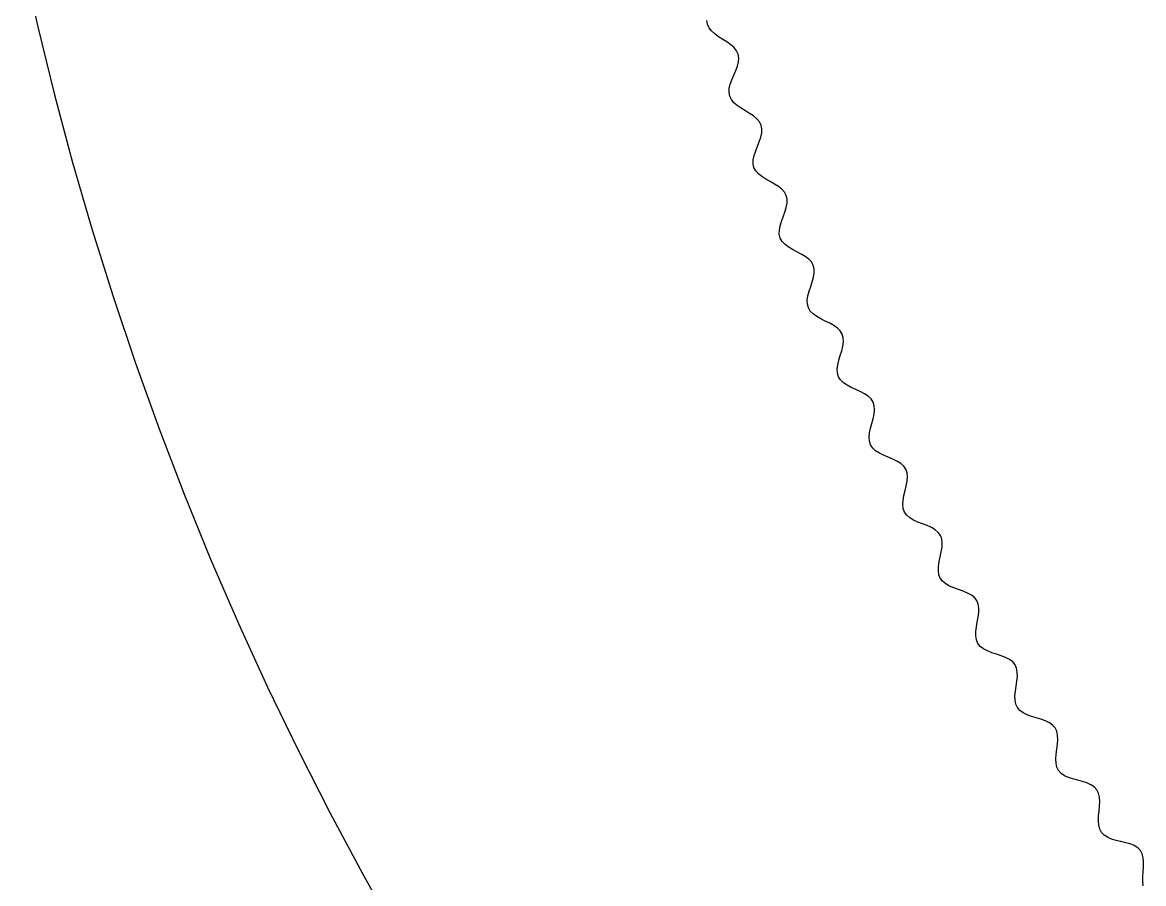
# Model space of a CAD drawing. Header units: metres. Extents: x -102 to 102, y -102 to 102.
# Drawn here: x -99.28 to -65.25, y -49.18 to -23.04 of the extents above; entities that cross this region are included whole.
import ezdxf

# ---------------------------------------------------------------- set-up
doc = ezdxf.new("R2010")
doc.units = ezdxf.units.M

msp = doc.modelspace()

# ---------------------------------------------------------------- linework, layer by layer
for p, q in [((-99.282, -21.103), (-98.8183, -23.1776)), ((-78.4863, -23.0998), (-78.5036, -22.9858)), ((-78.4391, -23.205), (-78.4863, -23.0998)), ((-98.8183, -23.1776), (-98.3112, -25.242)), ((-78.3638, -23.3017), (-78.4391, -23.205)), ((-78.2644, -23.3911), (-78.3638, -23.3017)), ((-78.1476, -23.4751), (-78.2644, -23.3911)), ((-78.0215, -23.5561), (-78.1476, -23.4751)), ((-77.8954, -23.6367), (-78.0215, -23.5561)), ((-77.7784, -23.7199), (-77.8954, -23.6367)), ((-77.6785, -23.808), (-77.7784, -23.7199)), ((-77.6024, -23.9033), (-77.6785, -23.808)), ((-77.5543, -24.007), (-77.6024, -23.9033)), ((-77.5354, -24.1199), (-77.5543, -24.007)), ((-77.5443, -24.2415), (-77.5354, -24.1199)), ((-77.6265, -24.5053), (-77.5769, -24.3706)), ((-77.5769, -24.3706), (-77.5443, -24.2415)), ((-77.7922, -24.9165), (-77.7433, -24.7811)), ((-77.7433, -24.7811), (-77.685, -24.6431)), ((-77.685, -24.6431), (-77.6265, -24.5053)), ((-77.8312, -25.1688), (-77.8237, -25.0464)), ((-77.8107, -25.2822), (-77.8312, -25.1688)), ((-77.8237, -25.0464), (-77.7922, -24.9165)), ((-98.3112, -25.242), (-97.761, -27.2953)), ((-77.7607, -25.386), (-77.8107, -25.2822)), ((-77.6826, -25.4807), (-77.7607, -25.386)), ((-77.5808, -25.5673), (-77.6826, -25.4807)), ((-77.4616, -25.648), (-77.5808, -25.5673)), ((-77.3334, -25.7254), (-77.4616, -25.648)), ((-77.2051, -25.8025), (-77.3334, -25.7254)), ((-77.0857, -25.8823), (-77.2051, -25.8025)), ((-76.9835, -25.9676), (-77.0857, -25.8823)), ((-76.9048, -26.0607), (-76.9835, -25.9676)), ((-76.8537, -26.1631), (-76.9048, -26.0607)), ((-76.8317, -26.2754), (-76.8537, -26.1631)), ((-76.912, -26.6633), (-76.8662, -26.5272)), ((-76.8662, -26.5272), (-76.8372, -26.3972)), ((-76.8372, -26.3972), (-76.8317, -26.2754)), ((-77.021, -26.9422), (-76.9667, -26.8026)), ((-76.9667, -26.8026), (-76.912, -26.6633)), ((-77.0981, -27.3322), (-77.094, -27.2096)), ((-77.094, -27.2096), (-77.0662, -27.0788)), ((-77.0662, -27.0788), (-77.021, -26.9422)), ((-97.761, -27.2953), (-97.1679, -29.3367)), ((-77.0744, -27.445), (-77.0981, -27.3322)), ((-77.0215, -27.5474), (-77.0744, -27.445)), ((-76.9409, -27.6398), (-77.0215, -27.5474)), ((-76.8366, -27.7235), (-76.9409, -27.6398)), ((-76.7153, -27.8008), (-76.8366, -27.7235)), ((-76.5849, -27.8746), (-76.7153, -27.8008)), ((-76.4545, -27.9481), (-76.5849, -27.8746)), ((-76.333, -28.0246), (-76.4545, -27.9481)), ((-76.2284, -28.107), (-76.333, -28.0246)), ((-76.1471, -28.1979), (-76.2284, -28.107)), ((-76.0932, -28.2988), (-76.1471, -28.1979)), ((-76.0955, -28.6631), (-76.0702, -28.5323)), ((-76.0681, -28.4104), (-76.0932, -28.2988)), ((-76.0702, -28.5323), (-76.0681, -28.4104)), ((-76.1883, -28.9412), (-76.1376, -28.8004)), ((-76.1376, -28.8004), (-76.0955, -28.6631)), ((-76.3042, -29.3516), (-76.2801, -29.2201)), ((-76.2801, -29.2201), (-76.2388, -29.0823)), ((-76.2388, -29.0823), (-76.1883, -28.9412)), ((-97.1679, -29.3367), (-96.5322, -31.3652)), ((-76.3049, -29.4742), (-76.3042, -29.3516)), ((-76.2781, -29.5863), (-76.3049, -29.4742)), ((-76.2223, -29.6872), (-76.2781, -29.5863)), ((-76.1391, -29.7773), (-76.2223, -29.6872)), ((-76.0326, -29.8581), (-76.1391, -29.7773)), ((-75.9091, -29.932), (-76.0326, -29.8581)), ((-75.7768, -30.0021), (-75.9091, -29.932)), ((-75.6444, -30.072), (-75.7768, -30.0021)), ((-75.5207, -30.145), (-75.6444, -30.072)), ((-75.4139, -30.2245), (-75.5207, -30.145)), ((-75.3301, -30.313), (-75.4139, -30.2245)), ((-75.2734, -30.4124), (-75.3301, -30.313)), ((-75.2452, -30.5233), (-75.2734, -30.4124)), ((-75.2439, -30.6452), (-75.2452, -30.5233)), ((-75.3505, -31.0572), (-75.3037, -30.915)), ((-75.3037, -30.915), (-75.2655, -30.7766)), ((-75.2655, -30.7766), (-75.2439, -30.6452)), ((-75.4345, -31.3386), (-75.397, -31.1996)), ((-75.397, -31.1996), (-75.3505, -31.0572)), ((-96.5322, -31.3652), (-95.8542, -33.38)), ((-75.4549, -31.4707), (-75.4345, -31.3386)), ((-75.4522, -31.5933), (-75.4549, -31.4707)), ((-75.4222, -31.7046), (-75.4522, -31.5933)), ((-75.3637, -31.8039), (-75.4222, -31.7046)), ((-75.278, -31.8916), (-75.3637, -31.8039)), ((-75.1693, -31.9694), (-75.278, -31.8916)), ((-75.0438, -32.0399), (-75.1693, -31.9694)), ((-74.9095, -32.1063), (-75.0438, -32.0399)), ((-74.7752, -32.1723), (-74.9095, -32.1063)), ((-74.6496, -32.2419), (-74.7752, -32.1723)), ((-74.5406, -32.3184), (-74.6496, -32.2419)), ((-74.4543, -32.4046), (-74.5406, -32.3184)), ((-74.3949, -32.5023), (-74.4543, -32.4046)), ((-74.3636, -32.6124), (-74.3949, -32.5023)), ((-74.3589, -32.7342), (-74.3636, -32.6124)), ((-74.4539, -33.149), (-74.4112, -33.0056)), ((-74.4112, -33.0056), (-74.3769, -32.8661)), ((-74.3769, -32.8661), (-74.3589, -32.7342)), ((-74.53, -33.4326), (-74.4965, -33.2927)), ((-74.4965, -33.2927), (-74.4539, -33.149)), ((-95.8542, -33.38), (-95.1341, -35.3801)), ((-74.5468, -33.5652), (-74.53, -33.4326)), ((-74.5406, -33.6877), (-74.5468, -33.5652)), ((-74.5076, -33.7981), (-74.5406, -33.6877)), ((-74.4463, -33.8957), (-74.5076, -33.7981)), ((-74.3582, -33.9811), (-74.4463, -33.8957)), ((-74.2473, -34.0558), (-74.3582, -33.9811)), ((-74.1199, -34.1227), (-74.2473, -34.0558)), ((-73.9839, -34.1853), (-74.1199, -34.1227)), ((-73.8477, -34.2477), (-73.9839, -34.1853)), ((-73.7202, -34.3137), (-73.8477, -34.2477)), ((-73.6091, -34.3871), (-73.7202, -34.3137)), ((-73.5205, -34.4708), (-73.6091, -34.3871)), ((-73.4584, -34.5669), (-73.5205, -34.4708)), ((-73.424, -34.676), (-73.4584, -34.5669)), ((-73.4159, -34.7977), (-73.424, -34.676)), ((-73.4606, -35.0704), (-73.4302, -34.9301)), ((-73.4302, -34.9301), (-73.4159, -34.7977)), ((-95.1341, -35.3801), (-94.3723, -37.3646)), ((-73.5675, -35.5006), (-73.5378, -35.3598)), ((-73.5378, -35.3598), (-73.4993, -35.215)), ((-73.4993, -35.215), (-73.4606, -35.0704)), ((-73.5806, -35.6336), (-73.5675, -35.5006)), ((-73.571, -35.7559), (-73.5806, -35.6336)), ((-73.5348, -35.8653), (-73.571, -35.7559)), ((-73.4708, -35.9612), (-73.5348, -35.8653)), ((-73.3804, -36.044), (-73.4708, -35.9612)), ((-73.2675, -36.1156), (-73.3804, -36.044)), ((-73.1383, -36.179), (-73.2675, -36.1156)), ((-73.0005, -36.2378), (-73.1383, -36.179)), ((-72.8627, -36.2962), (-73.0005, -36.2378)), ((-72.7334, -36.3587), (-72.8627, -36.2962)), ((-72.6203, -36.429), (-72.7334, -36.3587)), ((-72.5294, -36.5102), (-72.6203, -36.429)), ((-72.4646, -36.6045), (-72.5294, -36.5102)), ((-72.4271, -36.7126), (-72.4646, -36.6045)), ((-72.4157, -36.834), (-72.4271, -36.7126)), ((-72.4527, -37.1078), (-72.4263, -36.9667)), ((-72.4263, -36.9667), (-72.4157, -36.834)), ((-94.3723, -37.3646), (-93.5691, -39.3328)), ((-72.5475, -37.5408), (-72.5219, -37.3993)), ((-72.5219, -37.3993), (-72.4874, -37.2535)), ((-72.4874, -37.2535), (-72.4527, -37.1078)), ((-72.5569, -37.6742), (-72.5475, -37.5408)), ((-72.5439, -37.7962), (-72.5569, -37.6742)), ((-72.5047, -37.9046), (-72.5439, -37.7962)), ((-72.4381, -37.9986), (-72.5047, -37.9046)), ((-72.3454, -38.0789), (-72.4381, -37.9986)), ((-72.2305, -38.1473), (-72.3454, -38.0789)), ((-72.0996, -38.207), (-72.2305, -38.1473)), ((-71.9602, -38.2619), (-72.0996, -38.207)), ((-71.8208, -38.3165), (-71.9602, -38.2619)), ((-71.6898, -38.3754), (-71.8208, -38.3165)), ((-71.5748, -38.4424), (-71.6898, -38.3754)), ((-71.4817, -38.5211), (-71.5748, -38.4424)), ((-71.4143, -38.6135), (-71.4817, -38.5211)), ((-71.3738, -38.7206), (-71.4143, -38.6135)), ((-71.359, -38.8416), (-71.3738, -38.7206)), ((-71.419, -39.2629), (-71.3884, -39.1164)), ((-71.3884, -39.1164), (-71.3658, -38.9746)), ((-71.3658, -38.9746), (-71.359, -38.8416)), ((-93.5691, -39.3328), (-92.7249, -41.2838)), ((-71.4711, -39.5518), (-71.4493, -39.4096)), ((-71.4493, -39.4096), (-71.419, -39.2629)), ((-71.4767, -39.6854), (-71.4711, -39.5518)), ((-71.4603, -39.807), (-71.4767, -39.6854)), ((-71.4181, -39.9142), (-71.4603, -39.807)), ((-71.3489, -40.0064), (-71.4181, -39.9142)), ((-71.2539, -40.084), (-71.3489, -40.0064)), ((-71.1372, -40.1492), (-71.2539, -40.084)), ((-71.0047, -40.2052), (-71.1372, -40.1492)), ((-70.8638, -40.2563), (-71.0047, -40.2052)), ((-70.723, -40.307), (-70.8638, -40.2563)), ((-70.5904, -40.3621), (-70.723, -40.307)), ((-70.4735, -40.4259), (-70.5904, -40.3621)), ((-70.3782, -40.502), (-70.4735, -40.4259)), ((-70.3083, -40.5925), (-70.3782, -40.502)), ((-70.2649, -40.6983), (-70.3083, -40.5925)), ((-70.2467, -40.8189), (-70.2649, -40.6983)), ((-70.2498, -40.952), (-70.2467, -40.8189)), ((-70.2949, -41.2417), (-70.2683, -41.0944)), ((-70.2683, -41.0944), (-70.2498, -40.952)), ((-92.7249, -41.2838), (-91.8399, -43.2166)), ((-70.3389, -41.532), (-70.3211, -41.3892)), ((-70.3211, -41.3892), (-70.2949, -41.2417)), ((-70.3407, -41.6657), (-70.3389, -41.532)), ((-70.321, -41.7867), (-70.3407, -41.6657)), ((-70.2758, -41.8928), (-70.321, -41.7867)), ((-70.204, -41.983), (-70.2758, -41.8928)), ((-70.1069, -42.0579), (-70.204, -41.983)), ((-69.9884, -42.1198), (-70.1069, -42.0579)), ((-69.8544, -42.1721), (-69.9884, -42.1198)), ((-69.7122, -42.2192), (-69.8544, -42.1721)), ((-69.57, -42.2659), (-69.7122, -42.2192)), ((-69.4359, -42.3174), (-69.57, -42.2659)), ((-69.3173, -42.3779), (-69.4359, -42.3174)), ((-69.2199, -42.4513), (-69.3173, -42.3779)), ((-69.1474, -42.5398), (-69.2199, -42.4513)), ((-69.1011, -42.6444), (-69.1474, -42.5398)), ((-69.0795, -42.7644), (-69.1011, -42.6444)), ((-69.0789, -42.8976), (-69.0795, -42.7644)), ((-91.8399, -43.2166), (-90.9147, -45.1305)), ((-69.138, -43.3366), (-69.1159, -43.1884)), ((-69.1159, -43.1884), (-69.0935, -43.0404)), ((-69.0935, -43.0404), (-69.0789, -42.8976)), ((-69.1518, -43.4798), (-69.138, -43.3366)), ((-69.1499, -43.6135), (-69.1518, -43.4798)), ((-69.1268, -43.7339), (-69.1499, -43.6135)), ((-69.0787, -43.8387), (-69.1268, -43.7339)), ((-69.0044, -43.9268), (-69.0787, -43.8387)), ((-68.9053, -43.999), (-69.0044, -43.9268)), ((-68.7851, -44.0576), (-68.9053, -43.999)), ((-68.6496, -44.1061), (-68.7851, -44.0576)), ((-68.5062, -44.1492), (-68.6496, -44.1061)), ((-68.3627, -44.192), (-68.5062, -44.1492)), ((-68.2273, -44.2396), (-68.3627, -44.192)), ((-68.107, -44.2968), (-68.2273, -44.2396)), ((-68.0076, -44.3674), (-68.107, -44.2968)), ((-67.9327, -44.4539), (-68.0076, -44.3674)), ((-67.8835, -44.5572), (-67.9327, -44.4539)), ((-67.8586, -44.6765), (-67.8835, -44.5572)), ((-67.8648, -44.9528), (-67.8542, -44.8096)), ((-67.8542, -44.8096), (-67.8586, -44.6765)), ((-90.9147, -45.1305), (-89.9497, -47.0245)), ((-67.9108, -45.3937), (-67.901, -45.2501)), ((-67.901, -45.2501), (-67.8831, -45.1014)), ((-67.8831, -45.1014), (-67.8648, -44.9528)), ((-67.9052, -45.5273), (-67.9108, -45.3937)), ((-67.8787, -45.647), (-67.9052, -45.5273)), ((-67.8277, -45.7504), (-67.8787, -45.647)), ((-67.751, -45.8364), (-67.8277, -45.7504)), ((-67.6499, -45.9058), (-67.751, -45.8364)), ((-67.5281, -45.961), (-67.6499, -45.9058)), ((-67.3914, -46.0058), (-67.5281, -45.961)), ((-67.2467, -46.0448), (-67.3914, -46.0058)), ((-67.1021, -46.0835), (-67.2467, -46.0448)), ((-66.9654, -46.1274), (-67.1021, -46.0835)), ((-66.8436, -46.1812), (-66.9654, -46.1274)), ((-66.7423, -46.249), (-66.8436, -46.1812)), ((-66.665, -46.3334), (-66.7423, -46.249)), ((-66.6129, -46.4352), (-66.665, -46.3334)), ((-66.5846, -46.5538), (-66.6129, -46.4352)), ((-66.5766, -46.6868), (-66.5846, -46.5538)), ((-66.5973, -46.9792), (-66.5832, -46.8302)), ((-66.5832, -46.8302), (-66.5766, -46.6868)), ((-89.9497, -47.0245), (-88.9451, -48.898)), ((-66.6169, -47.2722), (-66.6111, -47.1284)), ((-66.6076, -47.4055), (-66.6169, -47.2722)), ((-66.6111, -47.1284), (-66.5973, -46.9792)), ((-66.5777, -47.5245), (-66.6076, -47.4055)), ((-66.5238, -47.6264), (-66.5777, -47.5245)), ((-66.4447, -47.7102), (-66.5238, -47.6264)), ((-66.3418, -47.7768), (-66.4447, -47.7102)), ((-66.2185, -47.8286), (-66.3418, -47.7768)), ((-66.0805, -47.8695), (-66.2185, -47.8286)), ((-65.9349, -47.9045), (-66.0805, -47.8695)), ((-65.7893, -47.9392), (-65.9349, -47.9045)), ((-65.6514, -47.9792), (-65.7893, -47.9392)), ((-65.5281, -48.0296), (-65.6514, -47.9792)), ((-65.4249, -48.0945), (-65.5281, -48.0296)), ((-65.3453, -48.1767), (-65.4249, -48.0945)), ((-65.2904, -48.2771), (-65.3453, -48.1767)), ((-65.2588, -48.3948), (-65.2904, -48.2771)), ((-65.2471, -48.5275), (-65.2588, -48.3948)), ((-65.2497, -48.6711), (-65.2471, -48.5275)), ((-88.9451, -48.898), (-87.9016, -50.75)), ((-65.271, -49.1138), (-65.2692, -48.9699)), ((-65.2692, -48.9699), (-65.2596, -48.8204)), ((-65.2596, -48.8204), (-65.2497, -48.6711)), ((-65.2579, -49.2469), (-65.271, -49.1138))]:
    msp.add_line(p, q)

doc.saveas('drawing.dxf')
